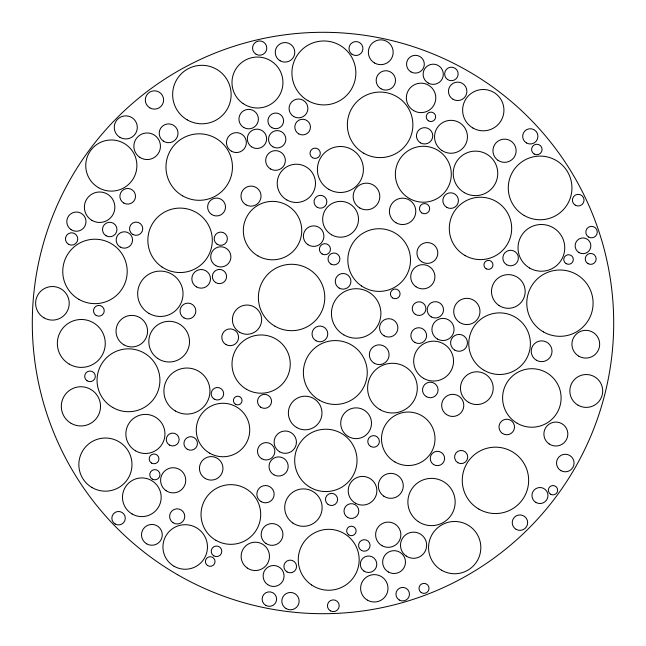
<?xml version="1.0" encoding="UTF-8"?>
<svg xmlns="http://www.w3.org/2000/svg" width="646" height="646" viewBox="0 0 646 646"><rect width="100%" height="100%" fill="white"/><g stroke="black" fill="none" stroke-linecap="round" stroke-linejoin="round"><path stroke-width="0.97" d="M177.65 574.754A290.7 290.7 0 0 0 613.7 323A290.7 290.7 0 0 0 177.65 71.246A290.7 290.7 0 0 0 177.65 574.754M257.924 255.897A29.215 29.215 0 0 0 301.747 230.598A29.215 29.215 0 0 0 257.924 205.299A29.215 29.215 0 0 0 257.924 255.897M310.266 487.391A31.178 31.178 0 0 0 357.028 460.396A31.178 31.178 0 0 0 310.266 433.393A31.178 31.178 0 0 0 310.266 487.391M274.986 326.23A33.204 33.204 0 0 0 324.785 297.475A33.204 33.204 0 0 0 274.986 268.728A33.204 33.204 0 0 0 274.986 326.23M361.607 286.008A31.331 31.331 0 0 0 410.42 262.3A31.331 31.331 0 0 0 365.475 231.874A31.331 31.331 0 0 0 361.607 286.008M112.767 407.497A31.436 31.436 0 0 0 159.917 380.268A31.436 31.436 0 0 0 112.767 353.047A31.436 31.436 0 0 0 112.767 407.497M363.73 153.215A32.768 32.768 0 0 0 412.883 124.84A32.768 32.768 0 0 0 363.73 96.464A32.768 32.768 0 0 0 363.73 153.215M157.761 358.498A20.341 20.341 0 0 0 189.456 343.107A20.341 20.341 0 0 0 160.273 323.355A20.341 20.341 0 0 0 157.761 358.498M311.647 585.01A30.459 30.459 0 0 0 359.095 561.955A30.459 30.459 0 0 0 315.41 532.385A30.459 30.459 0 0 0 311.647 585.01M279.686 451.829A11.16 11.16 0 0 0 296.425 442.171A11.16 11.16 0 0 0 279.686 432.505A11.16 11.16 0 0 0 279.686 451.829M162.017 267A32.219 32.219 0 0 0 212.219 242.613A32.219 32.219 0 0 0 165.998 211.339A32.219 32.219 0 0 0 162.017 267M307.892 244.648A10.263 10.263 0 0 0 323.88 236.88A10.263 10.263 0 0 0 309.159 226.916A10.263 10.263 0 0 0 307.892 244.648M187.259 119.89A29.248 29.248 0 0 0 231.131 94.566A29.248 29.248 0 0 0 187.259 69.235A29.248 29.248 0 0 0 187.259 119.89M175.405 410.993A23.022 23.022 0 0 0 209.942 391.056A23.022 23.022 0 0 0 175.405 371.119A23.022 23.022 0 0 0 175.405 410.993M319.35 400.165A31.937 31.937 0 0 0 367.251 372.508A31.937 31.937 0 0 0 319.35 344.851A31.937 31.937 0 0 0 319.35 400.165M98.539 187.687A25.565 25.565 0 0 0 136.895 165.546A25.565 25.565 0 0 0 98.539 143.404A25.565 25.565 0 0 0 98.539 187.687M115.198 524.019A6.726 6.726 0 0 0 125.284 518.197A6.726 6.726 0 0 0 115.198 512.375A6.726 6.726 0 0 0 115.198 524.019M149 313.423A22.691 22.691 0 0 0 183.036 293.777A22.691 22.691 0 0 0 149 274.13A22.691 22.691 0 0 0 149 313.423M215.942 540.331A29.837 29.837 0 0 0 260.701 514.491A29.837 29.837 0 0 0 215.942 488.651A29.837 29.837 0 0 0 215.942 540.331M78.869 299.34A32.227 32.227 0 0 0 127.205 271.433A32.227 32.227 0 0 0 78.869 243.526A32.227 32.227 0 0 0 78.869 299.34M524.197 215.498A31.832 31.832 0 0 0 571.944 187.929A31.832 31.832 0 0 0 524.197 160.361A31.832 31.832 0 0 0 524.197 215.498M409.346 198.459A27.964 27.964 0 0 0 451.296 174.242A27.964 27.964 0 0 0 409.346 150.017A27.964 27.964 0 0 0 409.346 198.459M287.05 571.96A6.355 6.355 0 0 0 296.579 566.453A6.355 6.355 0 0 0 287.05 560.954A6.355 6.355 0 0 0 287.05 571.96M478.856 509.105A33.196 33.196 0 0 0 528.646 480.358A33.196 33.196 0 0 0 478.856 451.611A33.196 33.196 0 0 0 478.856 509.105M416.04 286.792A12.104 12.104 0 0 0 434.895 277.635A12.104 12.104 0 0 0 417.534 265.877A12.104 12.104 0 0 0 416.04 286.792M543.359 331.874A33.156 33.156 0 0 0 593.093 303.16A33.156 33.156 0 0 0 543.359 274.445A33.156 33.156 0 0 0 543.359 331.874M380.034 409.653A24.855 24.855 0 0 0 417.308 388.133A24.855 24.855 0 0 0 380.034 366.605A24.855 24.855 0 0 0 380.034 409.653M441.622 570.248A26.147 26.147 0 0 0 480.834 547.614A26.147 26.147 0 0 0 441.622 524.972A26.147 26.147 0 0 0 441.622 570.248M246.562 389.312A29.127 29.127 0 0 0 290.248 364.086A29.127 29.127 0 0 0 246.562 338.867A29.127 29.127 0 0 0 246.562 389.312M267.727 584.662A10.473 10.473 0 0 0 284.046 576.733A10.473 10.473 0 0 0 269.019 566.566A10.473 10.473 0 0 0 267.727 584.662M484.177 370.36A30.806 30.806 0 0 0 530.39 343.68A30.806 30.806 0 0 0 484.177 317A30.806 30.806 0 0 0 484.177 370.36M361.437 550.449A5.774 5.774 0 0 0 370.101 545.442A5.774 5.774 0 0 0 361.437 540.444A5.774 5.774 0 0 0 361.437 550.449M355.373 503.161A14.333 14.333 0 0 0 376.868 490.75A14.333 14.333 0 0 0 355.373 478.339A14.333 14.333 0 0 0 355.373 503.161M307.9 100.631A31.977 31.977 0 0 0 355.857 72.941A31.977 31.977 0 0 0 307.9 45.252A31.977 31.977 0 0 0 307.9 100.631M472.953 128.045A20.656 20.656 0 0 0 503.937 110.159A20.656 20.656 0 0 0 472.953 92.265A20.656 20.656 0 0 0 472.953 128.045M92.128 487.609A26.575 26.575 0 0 0 131.986 464.595A26.575 26.575 0 0 0 92.128 441.581A26.575 26.575 0 0 0 92.128 487.609M296.764 427.555A16.804 16.804 0 0 0 321.974 413.004A16.804 16.804 0 0 0 296.764 398.453A16.804 16.804 0 0 0 296.764 427.555M418.269 521.58A23.644 23.644 0 0 0 455.099 503.686A23.644 23.644 0 0 0 421.192 480.737A23.644 23.644 0 0 0 418.269 521.58M149.872 107.898A9.157 9.157 0 0 0 163.608 99.968A9.157 9.157 0 0 0 149.872 92.039A9.157 9.157 0 0 0 149.872 107.898M529.704 268.09A23.361 23.361 0 0 0 564.749 247.854A23.361 23.361 0 0 0 529.704 227.626A23.361 23.361 0 0 0 529.704 268.09M394.884 461.947A26.752 26.752 0 0 0 435.008 438.779A26.752 26.752 0 0 0 394.884 415.612A26.752 26.752 0 0 0 394.884 461.947M381.003 88.785A9.666 9.666 0 0 0 395.505 80.411A9.666 9.666 0 0 0 381.003 72.037A9.666 9.666 0 0 0 381.003 88.785M286.792 199.921A19.13 19.13 0 0 0 315.49 183.351A19.13 19.13 0 0 0 286.792 166.781A19.13 19.13 0 0 0 286.792 199.921M174.065 566.259A22.263 22.263 0 0 0 207.463 546.976A22.263 22.263 0 0 0 174.065 527.693A22.263 22.263 0 0 0 174.065 566.259M182.584 195.851A33.245 33.245 0 0 0 232.447 167.064A33.245 33.245 0 0 0 182.584 138.276A33.245 33.245 0 0 0 182.584 195.851M441.775 150.413A16.449 16.449 0 0 0 467.405 137.961A16.449 16.449 0 0 0 443.81 121.989A16.449 16.449 0 0 0 441.775 150.413M96.173 315.45A5.386 5.386 0 0 0 104.248 310.783A5.386 5.386 0 0 0 96.173 306.123A5.386 5.386 0 0 0 96.173 315.45M331.624 234.797A17.918 17.918 0 0 0 358.498 219.277A17.918 17.918 0 0 0 331.624 203.756A17.918 17.918 0 0 0 331.624 234.797M132.155 514.022A19.348 19.348 0 0 0 161.177 497.267A19.348 19.348 0 0 0 132.155 480.511A19.348 19.348 0 0 0 132.155 514.022M517.228 423.292A29.248 29.248 0 0 0 561.108 397.96A29.248 29.248 0 0 0 517.228 372.629A29.248 29.248 0 0 0 517.228 423.292M209.635 453.161A26.736 26.736 0 0 0 249.736 430.01A26.736 26.736 0 0 0 209.635 406.851A26.736 26.736 0 0 0 209.635 453.161M468.649 402.353A16.384 16.384 0 0 0 493.213 388.173A16.384 16.384 0 0 0 468.649 373.986A16.384 16.384 0 0 0 468.649 402.353M343.809 334.862A24.734 24.734 0 0 0 380.906 313.447A24.734 24.734 0 0 0 343.809 292.024A24.734 24.734 0 0 0 343.809 334.862M172.934 522.687A7.591 7.591 0 0 0 184.756 516.937A7.591 7.591 0 0 0 173.871 509.573A7.591 7.591 0 0 0 172.934 522.687M68.516 244.293A6.169 6.169 0 0 0 77.77 238.955A6.169 6.169 0 0 0 68.516 233.61A6.169 6.169 0 0 0 68.516 244.293M71.02 229.588A9.593 9.593 0 0 0 85.975 222.321A9.593 9.593 0 0 0 72.207 213.002A9.593 9.593 0 0 0 71.02 229.588M231.438 151.212A9.948 9.948 0 0 0 246.36 142.596A9.948 9.948 0 0 0 231.438 133.98A9.948 9.948 0 0 0 231.438 151.212M251.56 146.812A9.666 9.666 0 0 0 266.612 139.496A9.666 9.666 0 0 0 252.756 130.112A9.666 9.666 0 0 0 251.56 146.812M328.903 189.399A22.99 22.99 0 0 0 363.391 169.494A22.99 22.99 0 0 0 328.903 149.581A22.99 22.99 0 0 0 328.903 189.399M292.937 523.098A18.71 18.71 0 0 0 322.079 508.943A18.71 18.71 0 0 0 295.246 490.774A18.71 18.71 0 0 0 292.937 523.098M260.604 407.15A7.017 7.017 0 0 0 271.53 401.836A7.017 7.017 0 0 0 261.469 395.029A7.017 7.017 0 0 0 260.604 407.15M339.182 288.108A7.833 7.833 0 0 0 350.923 281.325A7.833 7.833 0 0 0 339.182 274.542A7.833 7.833 0 0 0 339.182 288.108M330.372 610.866A5.895 5.895 0 0 0 339.215 605.762A5.895 5.895 0 0 0 330.372 600.659A5.895 5.895 0 0 0 330.372 610.866M235.556 404.291A4.328 4.328 0 0 0 242.048 400.536A4.328 4.328 0 0 0 235.556 396.781A4.328 4.328 0 0 0 235.556 404.291M123.911 344.827A15.779 15.779 0 0 0 147.571 331.164A15.779 15.779 0 0 0 123.911 317.501A15.779 15.779 0 0 0 123.911 344.827M69.332 364.174A23.942 23.942 0 0 0 105.258 343.438A23.942 23.942 0 0 0 69.332 322.701A23.942 23.942 0 0 0 69.332 364.174M139.697 157.269A13.3 13.3 0 0 0 160.418 147.207A13.3 13.3 0 0 0 141.345 134.295A13.3 13.3 0 0 0 139.697 157.269M464.886 255.428A31.194 31.194 0 0 0 511.672 228.418A31.194 31.194 0 0 0 464.886 201.407A31.194 31.194 0 0 0 464.886 255.428M363.94 571.072A8.245 8.245 0 0 0 376.78 564.83A8.245 8.245 0 0 0 364.958 556.828A8.245 8.245 0 0 0 363.94 571.072M214.286 399.163A6.258 6.258 0 0 0 223.678 393.737A6.258 6.258 0 0 0 214.286 388.319A6.258 6.258 0 0 0 214.286 399.163M286.154 608.621A8.656 8.656 0 0 0 299.138 601.127A8.656 8.656 0 0 0 286.154 593.626A8.656 8.656 0 0 0 286.154 608.621M578.049 405.187A16.433 16.433 0 0 0 602.702 390.959A16.433 16.433 0 0 0 578.049 376.731A16.433 16.433 0 0 0 578.049 405.187M536.422 360.258A10.401 10.401 0 0 0 552.023 351.246A10.401 10.401 0 0 0 536.422 342.243A10.401 10.401 0 0 0 536.422 360.258M588.668 237.066A5.749 5.749 0 0 0 597.292 232.092A5.749 5.749 0 0 0 588.668 227.109A5.749 5.749 0 0 0 588.668 237.066M534.202 154.039A5.257 5.257 0 0 0 542.091 149.492A5.257 5.257 0 0 0 534.202 144.938A5.257 5.257 0 0 0 534.202 154.039M506.722 264.763A7.768 7.768 0 0 0 518.375 258.037A7.768 7.768 0 0 0 506.722 251.31A7.768 7.768 0 0 0 506.722 264.763M578.873 356.229A13.865 13.865 0 0 0 599.674 344.221A13.865 13.865 0 0 0 578.873 332.205A13.865 13.865 0 0 0 578.873 356.229M370.667 446.467A5.822 5.822 0 0 0 379.396 441.428A5.822 5.822 0 0 0 370.667 436.389A5.822 5.822 0 0 0 370.667 446.467M413.698 110.652A14.737 14.737 0 0 0 435.8 97.893A14.737 14.737 0 0 0 413.698 85.135A14.737 14.737 0 0 0 413.698 110.652M454.808 350.148A8.43 8.43 0 0 0 467.454 342.848A8.43 8.43 0 0 0 454.808 335.54A8.43 8.43 0 0 0 454.808 350.148M423.631 378.378A19.945 19.945 0 0 0 453.54 361.106A19.945 19.945 0 0 0 423.631 343.842A19.945 19.945 0 0 0 423.631 378.378M550.65 494.255A4.667 4.667 0 0 0 557.659 490.209A4.667 4.667 0 0 0 550.65 486.163A4.667 4.667 0 0 0 550.65 494.255M464.361 192.661A22.263 22.263 0 0 0 497.751 173.386A22.263 22.263 0 0 0 464.361 154.103A22.263 22.263 0 0 0 464.361 192.661M205.323 478.524A11.757 11.757 0 0 0 222.959 468.342A11.757 11.757 0 0 0 205.323 458.167A11.757 11.757 0 0 0 205.323 478.524M272.862 146.787A8.664 8.664 0 0 0 285.863 139.286A8.664 8.664 0 0 0 272.862 131.776A8.664 8.664 0 0 0 272.862 146.787M312.583 157.737A5.16 5.16 0 0 0 320.319 153.264A5.16 5.16 0 0 0 312.583 148.798A5.16 5.16 0 0 0 312.583 157.737M247.353 568.092A14.172 14.172 0 0 0 269.439 557.369A14.172 14.172 0 0 0 249.106 543.609A14.172 14.172 0 0 0 247.353 568.092M392.526 297.879A4.845 4.845 0 0 0 400.068 294.213A4.845 4.845 0 0 0 393.123 289.513A4.845 4.845 0 0 0 392.526 297.879M322.152 254.015A5.556 5.556 0 0 0 330.477 249.203A5.556 5.556 0 0 0 322.152 244.39A5.556 5.556 0 0 0 322.152 254.015M44.017 317.864A16.796 16.796 0 0 0 69.211 303.321A16.796 16.796 0 0 0 44.017 288.77A16.796 16.796 0 0 0 44.017 317.864M261.832 458.789A8.673 8.673 0 0 0 274.841 451.279A8.673 8.673 0 0 0 261.832 443.77A8.673 8.673 0 0 0 261.832 458.789M428.298 120.737A4.724 4.724 0 0 0 435.654 117.168A4.724 4.724 0 0 0 428.879 112.582A4.724 4.724 0 0 0 428.298 120.737M374.559 63.001A12.419 12.419 0 0 0 393.18 52.253A12.419 12.419 0 0 0 374.559 41.497A12.419 12.419 0 0 0 374.559 63.001M498.034 160.345A11.596 11.596 0 0 0 516.106 151.568A11.596 11.596 0 0 0 499.463 140.311A11.596 11.596 0 0 0 498.034 160.345M383.813 496.168A12.476 12.476 0 0 0 403.241 486.729A12.476 12.476 0 0 0 385.347 474.616A12.476 12.476 0 0 0 383.813 496.168M135.636 450.86A19.541 19.541 0 0 0 164.956 433.934A19.541 19.541 0 0 0 135.636 417.009A19.541 19.541 0 0 0 135.636 450.86M270.601 169.002A9.835 9.835 0 0 0 285.354 160.483A9.835 9.835 0 0 0 270.601 151.955A9.835 9.835 0 0 0 270.601 169.002M457.861 462.73A6.581 6.581 0 0 0 467.736 457.029A6.581 6.581 0 0 0 457.861 451.328A6.581 6.581 0 0 0 457.861 462.73M243.179 103.626A25.477 25.477 0 0 0 282.875 84.343A25.477 25.477 0 0 0 246.328 59.61A25.477 25.477 0 0 0 243.179 103.626M560.898 470.635A8.778 8.778 0 0 0 574.06 463.037A8.778 8.778 0 0 0 560.898 455.438A8.778 8.778 0 0 0 560.898 470.635M330.978 264.109A5.959 5.959 0 0 0 339.925 258.949A5.959 5.959 0 0 0 330.978 253.789A5.959 5.959 0 0 0 330.978 264.109M446.523 414.554A11.071 11.071 0 0 0 463.771 406.173A11.071 11.071 0 0 0 447.896 395.425A11.071 11.071 0 0 0 446.523 414.554M265.74 605.375A7.251 7.251 0 0 0 276.617 599.1A7.251 7.251 0 0 0 265.74 592.818A7.251 7.251 0 0 0 265.74 605.375M374.284 363.254A9.868 9.868 0 0 0 389.086 354.711A9.868 9.868 0 0 0 374.284 346.167A9.868 9.868 0 0 0 374.284 363.254M207.528 565.516A4.821 4.821 0 0 0 215.029 561.875A4.821 4.821 0 0 0 208.117 557.199A4.821 4.821 0 0 0 207.528 565.516M71.108 423.332A19.614 19.614 0 0 0 100.526 406.35A19.614 19.614 0 0 0 71.108 389.368A19.614 19.614 0 0 0 71.108 423.332M265.942 543.472A10.885 10.885 0 0 0 282.9 535.235A10.885 10.885 0 0 0 267.291 524.673A10.885 10.885 0 0 0 265.942 543.472M549.148 443.955A11.975 11.975 0 0 0 567.81 434.895A11.975 11.975 0 0 0 550.626 423.267A11.975 11.975 0 0 0 549.148 443.955M352.054 54.304A6.969 6.969 0 0 0 362.915 49.031A6.969 6.969 0 0 0 352.918 42.265A6.969 6.969 0 0 0 352.054 54.304M433.385 464.434A7.195 7.195 0 0 0 444.593 458.991A7.195 7.195 0 0 0 434.273 452.006A7.195 7.195 0 0 0 433.385 464.434M213.85 555.899A5.297 5.297 0 0 0 221.796 551.313A5.297 5.297 0 0 0 213.85 546.726A5.297 5.297 0 0 0 213.85 555.899M406.237 556.061A13.09 13.09 0 0 0 426.618 546.161A13.09 13.09 0 0 0 407.852 533.459A13.09 13.09 0 0 0 406.237 556.061M421.2 592.527A5.023 5.023 0 0 0 429.017 588.732A5.023 5.023 0 0 0 421.822 583.855A5.023 5.023 0 0 0 421.2 592.527M526.498 142.968A7.631 7.631 0 0 0 537.948 136.354A7.631 7.631 0 0 0 526.498 129.741A7.631 7.631 0 0 0 526.498 142.968M120.253 247.079A8.204 8.204 0 0 0 132.551 239.973A8.204 8.204 0 0 0 120.253 232.875A8.204 8.204 0 0 0 120.253 247.079M388.351 571.976A11.418 11.418 0 0 0 405.478 562.093A11.418 11.418 0 0 0 388.351 552.201A11.418 11.418 0 0 0 388.351 571.976M437.447 339.045A11.079 11.079 0 0 0 454.065 329.452A11.079 11.079 0 0 0 437.447 319.859A11.079 11.079 0 0 0 437.447 339.045M566.154 263.657A4.788 4.788 0 0 0 573.341 259.514A4.788 4.788 0 0 0 566.154 255.364A4.788 4.788 0 0 0 566.154 263.657M428.161 83.011A10.094 10.094 0 0 0 443.309 74.274A10.094 10.094 0 0 0 428.161 65.529A10.094 10.094 0 0 0 428.161 83.011M535.954 502.475A8.027 8.027 0 0 0 547.986 495.53A8.027 8.027 0 0 0 535.954 488.578A8.027 8.027 0 0 0 535.954 502.475M239.714 332.319A14.624 14.624 0 0 0 261.646 319.657A14.624 14.624 0 0 0 239.714 306.995A14.624 14.624 0 0 0 239.714 332.319M146.69 543.851A10.401 10.401 0 0 0 162.291 534.84A10.401 10.401 0 0 0 146.69 525.836A10.401 10.401 0 0 0 146.69 543.851M183.981 317.88A7.905 7.905 0 0 0 195.835 311.033A7.905 7.905 0 0 0 183.981 304.185A7.905 7.905 0 0 0 183.981 317.88M421.531 261.614A10.433 10.433 0 0 0 437.786 253.716A10.433 10.433 0 0 0 422.823 243.59A10.433 10.433 0 0 0 421.531 261.614M447.613 79.555A6.767 6.767 0 0 0 458.151 74.435A6.767 6.767 0 0 0 448.453 67.862A6.767 6.767 0 0 0 447.613 79.555M187.316 449.293A6.759 6.759 0 0 0 197.458 443.439A6.759 6.759 0 0 0 187.316 437.584A6.759 6.759 0 0 0 187.316 449.293M431.278 316.887A8.164 8.164 0 0 0 443.519 309.822A8.164 8.164 0 0 0 431.278 302.756A8.164 8.164 0 0 0 431.278 316.887M459.492 322.338A13.138 13.138 0 0 0 479.954 312.398A13.138 13.138 0 0 0 461.115 299.639A13.138 13.138 0 0 0 459.492 322.338M359.822 208.012A13.316 13.316 0 0 0 379.8 196.473A13.316 13.316 0 0 0 359.822 184.942A13.316 13.316 0 0 0 359.822 208.012M367.461 600.166A13.687 13.687 0 0 0 387.996 588.312A13.687 13.687 0 0 0 367.461 576.458A13.687 13.687 0 0 0 367.461 600.166M293.777 116.595A9.424 9.424 0 0 0 307.908 108.439A9.424 9.424 0 0 0 293.777 100.275A9.424 9.424 0 0 0 293.777 116.595M498.898 305.413A16.844 16.844 0 0 0 525.133 292.662A16.844 16.844 0 0 0 500.973 276.318A16.844 16.844 0 0 0 498.898 305.413M420.514 142.887A8.172 8.172 0 0 0 432.763 135.813A8.172 8.172 0 0 0 420.514 128.74A8.172 8.172 0 0 0 420.514 142.887M271.845 127.65A7.833 7.833 0 0 0 283.594 120.867A7.833 7.833 0 0 0 271.845 114.084A7.833 7.833 0 0 0 271.845 127.65M92.007 220.415A15.229 15.229 0 0 0 114.859 207.229A15.229 15.229 0 0 0 92.007 194.034A15.229 15.229 0 0 0 92.007 220.415M317.226 207.334A6.436 6.436 0 0 0 326.884 201.754A6.436 6.436 0 0 0 317.226 196.182A6.436 6.436 0 0 0 317.226 207.334M196.497 286.913A9.327 9.327 0 0 0 210.483 278.838A9.327 9.327 0 0 0 196.497 270.763A9.327 9.327 0 0 0 196.497 286.913M163.341 141.078A9.399 9.399 0 0 0 177.989 133.964A9.399 9.399 0 0 0 164.504 124.84A9.399 9.399 0 0 0 163.341 141.078M347.693 517.486A7.413 7.413 0 0 0 358.813 511.067A7.413 7.413 0 0 0 347.693 504.647A7.413 7.413 0 0 0 347.693 517.486M453.064 99.323A9.222 9.222 0 0 0 466.897 91.336A9.222 9.222 0 0 0 453.064 83.35A9.222 9.222 0 0 0 453.064 99.323M348.412 436.575A15.383 15.383 0 0 0 371.49 423.251A15.383 15.383 0 0 0 348.412 409.927A15.383 15.383 0 0 0 348.412 436.575M426.4 396.692A7.776 7.776 0 0 0 438.069 389.958A7.776 7.776 0 0 0 426.4 383.223A7.776 7.776 0 0 0 426.4 396.692M87.024 380.76A5.321 5.321 0 0 0 95.317 376.731A5.321 5.321 0 0 0 87.678 371.563A5.321 5.321 0 0 0 87.024 380.76M348.735 534.88A4.756 4.756 0 0 0 356.14 531.278A4.756 4.756 0 0 0 349.325 526.668A4.756 4.756 0 0 0 348.735 534.88M396.006 222.773A13.186 13.186 0 0 0 415.79 211.355A13.186 13.186 0 0 0 396.006 199.937A13.186 13.186 0 0 0 396.006 222.773M579.058 252.61A7.865 7.865 0 0 0 590.856 245.803A7.865 7.865 0 0 0 579.058 238.988A7.865 7.865 0 0 0 579.058 252.61M245.997 204.822A10.037 10.037 0 0 0 261.057 196.126A10.037 10.037 0 0 0 245.997 187.429A10.037 10.037 0 0 0 245.997 204.822M415.241 314.287A6.823 6.823 0 0 0 425.875 309.119A6.823 6.823 0 0 0 416.081 302.49A6.823 6.823 0 0 0 415.241 314.287M256.099 54.264A7.138 7.138 0 0 0 266.806 48.079A7.138 7.138 0 0 0 256.099 41.901A7.138 7.138 0 0 0 256.099 54.264M169.486 445.094A6.444 6.444 0 0 0 179.16 439.514A6.444 6.444 0 0 0 169.486 433.934A6.444 6.444 0 0 0 169.486 445.094M384.136 335.815A9.173 9.173 0 0 0 397.896 327.869A9.173 9.173 0 0 0 384.136 319.923A9.173 9.173 0 0 0 384.136 335.815M399.333 600.037A6.767 6.767 0 0 0 409.475 594.175A6.767 6.767 0 0 0 399.333 588.312A6.767 6.767 0 0 0 399.333 600.037M120.019 137.38A11.523 11.523 0 0 0 137.307 127.399A11.523 11.523 0 0 0 120.019 117.41A11.523 11.523 0 0 0 120.019 137.38M421.709 212.873A5.111 5.111 0 0 0 429.671 209.005A5.111 5.111 0 0 0 422.339 204.039A5.111 5.111 0 0 0 421.709 212.873M243.8 127.528A9.73 9.73 0 0 0 258.4 119.106A9.73 9.73 0 0 0 243.8 110.676A9.73 9.73 0 0 0 243.8 127.528M410.977 71.9A8.891 8.891 0 0 0 424.309 64.204A8.891 8.891 0 0 0 410.977 56.509A8.891 8.891 0 0 0 410.977 71.9M106.106 235.79A7.243 7.243 0 0 0 116.974 229.516A7.243 7.243 0 0 0 106.106 223.241A7.243 7.243 0 0 0 106.106 235.79M152.311 479.146A5.12 5.12 0 0 0 159.982 474.713A5.12 5.12 0 0 0 152.311 470.288A5.12 5.12 0 0 0 152.311 479.146M217.048 244.212A6.646 6.646 0 0 0 227.4 239.181A6.646 6.646 0 0 0 217.872 232.738A6.646 6.646 0 0 0 217.048 244.212M381.923 545.644A12.621 12.621 0 0 0 400.851 534.718A12.621 12.621 0 0 0 381.923 523.785A12.621 12.621 0 0 0 381.923 545.644M516.089 529.332A7.72 7.72 0 0 0 527.669 522.646A7.72 7.72 0 0 0 516.089 515.96A7.72 7.72 0 0 0 516.089 529.332M166.119 490.71A12.573 12.573 0 0 0 185.709 481.197A12.573 12.573 0 0 0 167.677 468.988A12.573 12.573 0 0 0 166.119 490.71M132.818 234.458A6.638 6.638 0 0 0 142.766 228.716A6.638 6.638 0 0 0 132.818 222.967A6.638 6.638 0 0 0 132.818 234.458M575.303 205.202A5.838 5.838 0 0 0 584.057 200.147A5.838 5.838 0 0 0 575.303 195.092A5.838 5.838 0 0 0 575.303 205.202M298.718 133.859A7.833 7.833 0 0 0 310.46 127.076A7.833 7.833 0 0 0 298.718 120.293A7.833 7.833 0 0 0 298.718 133.859M215.748 265.611A10.102 10.102 0 0 0 230.897 256.866A10.102 10.102 0 0 0 215.748 248.112A10.102 10.102 0 0 0 215.748 265.611M315.975 340.749A7.865 7.865 0 0 0 327.78 333.934A7.865 7.865 0 0 0 315.975 327.118A7.865 7.865 0 0 0 315.975 340.749M587.965 263.641A5.475 5.475 0 0 0 596.177 258.901A5.475 5.475 0 0 0 587.965 254.161A5.475 5.475 0 0 0 587.965 263.641M123.79 203.046A7.817 7.817 0 0 0 135.515 196.271A7.817 7.817 0 0 0 123.79 189.504A7.817 7.817 0 0 0 123.79 203.046M215.481 282.423A7.114 7.114 0 0 0 226.568 277.045A7.114 7.114 0 0 0 216.362 270.133A7.114 7.114 0 0 0 215.481 282.423M502.394 433.418A7.76 7.76 0 0 0 514.491 427.547A7.76 7.76 0 0 0 503.355 420.013A7.76 7.76 0 0 0 502.394 433.418M414.797 342.396A7.857 7.857 0 0 0 426.586 335.589A7.857 7.857 0 0 0 414.797 328.782A7.857 7.857 0 0 0 414.797 342.396M280.13 60.789A9.771 9.771 0 0 0 294.786 52.326A9.771 9.771 0 0 0 280.13 43.871A9.771 9.771 0 0 0 280.13 60.789M261.178 501.659A8.648 8.648 0 0 0 274.146 494.174A8.648 8.648 0 0 0 261.178 486.688A8.648 8.648 0 0 0 261.178 501.659M446.733 207.35A7.792 7.792 0 0 0 458.426 200.607A7.792 7.792 0 0 0 446.733 193.857A7.792 7.792 0 0 0 446.733 207.35M273.823 474.753A9.569 9.569 0 0 0 288.181 466.46A9.569 9.569 0 0 0 273.823 458.175A9.569 9.569 0 0 0 273.823 474.753M328.128 504.486A6.089 6.089 0 0 0 337.616 499.875A6.089 6.089 0 0 0 328.879 493.964A6.089 6.089 0 0 0 328.128 504.486M211.549 214.415A8.947 8.947 0 0 0 225.486 207.649A8.947 8.947 0 0 0 212.655 198.96A8.947 8.947 0 0 0 211.549 214.415M486.204 268.793A4.506 4.506 0 0 0 492.963 264.884A4.506 4.506 0 0 0 486.204 260.984A4.506 4.506 0 0 0 486.204 268.793M225.979 344.56A8.398 8.398 0 0 0 238.576 337.293A8.398 8.398 0 0 0 225.979 330.017A8.398 8.398 0 0 0 225.979 344.56M151.624 463.101A4.885 4.885 0 0 0 158.948 458.87A4.885 4.885 0 0 0 151.624 454.639A4.885 4.885 0 0 0 151.624 463.101"/></g></svg>
